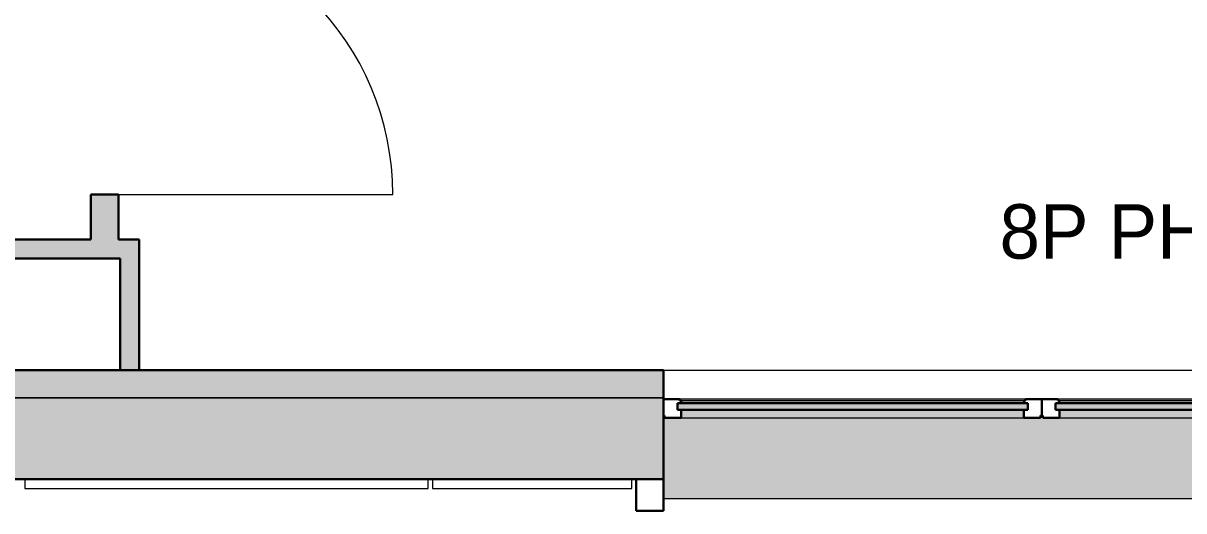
# Model space of a CAD drawing. Header units: millimetres. Extents: x 155927 to 326028, y -36033 to 97293.
# Drawn here: x 197552 to 201824, y 8852 to 10646 of the extents above; entities that cross this region are included whole.
import ezdxf

# ---------------------------------------------------------------- set-up
doc = ezdxf.new("R2010")
doc.units = ezdxf.units.MM
doc.header["$MEASUREMENT"] = 0
for name, color, linetype, lineweight in [('A-AREA-IDEN', 7, 'CONTINUOUS', 9), ('A-DOOR', 4, 'CONTINUOUS', 9), ('A-GLAZ', 7, 'CONTINUOUS', 9), ('A-GLAZ-CURT', 7, 'CONTINUOUS', 9), ('A-WALL', 7, 'CONTINUOUS', 9), ('A-WALL-PATT', 7, 'CONTINUOUS', 9), ('I-WALL', 7, 'CONTINUOUS', 9)]:
    doc.layers.add(name, color=color, linetype=linetype, lineweight=lineweight)
doc.styles.add('Century Gothic', font='GOTHIC.TTF', dxfattribs={"height": 200})

msp = doc.modelspace()

# ---------------------------------------------------------------- hatches: boundary and pattern name
at = {"layer": 'A-GLAZ'}
for points in [[(201249.6, 9223.6), (201249.6, 9247.5), (199960.1, 9247.5), (199960.1, 9223.6), (201154, 9223.6)], [(201237.8, 9257.5), (201241.6, 9257.5), (201241.6, 9262.5), (199968, 9262.5), (199968, 9257.5), (201235.8, 9257.5)], [(201235.8, 9252.6), (201237.6, 9256.2), (201237.8, 9257.5), (199970.9, 9257), (199973.6, 9253.9), (199974.3, 9252.6), (201235.4, 9252.6)], [(201234.4, 9247.5), (201234.4, 9248.6), (201154, 9247.5)], [(202641.6, 9223.6), (202641.6, 9247.5), (201352.1, 9247.5), (201352.1, 9223.6)], [(202630.8, 9257.5), (202633.6, 9257.5), (202633.6, 9262.5), (201360, 9262.5), (201360, 9257.5), (202629.8, 9257.5)], [(202367.1, 9252.6), (202627.8, 9252.6), (202629.6, 9256.2), (202629.8, 9257.5), (201362.9, 9257), (201365.6, 9253.9), (201366.3, 9252.6), (201760.5, 9252.6)], [(202367.1, 9248.6), (202626.4, 9248.6), (202627.6, 9252.6), (201366, 9251.5), (201367.3, 9248.6), (201760.5, 9248.6)], [(202692.8, 8896.6), (202692.8, 9198.3), (202688.5, 9198.3), (202688.5, 9193.6), (201305.2, 9193.6), (201305.2, 9198.3), (201296.5, 9198.3), (201296.5, 9193.6), (199913.2, 9193.6), (199913.2, 9198.3), (199908.8, 9198.3), (199908.8, 8896.6), (201154, 8896.6)], [(201235.6, 9193.6), (201235.6, 9223.6), (199974, 9223.6), (199974, 9193.6), (201154, 9193.6)], [(202627.6, 9193.6), (202627.6, 9223.6), (201366, 9223.6), (201366, 9193.6)]]:
    msp.add_hatch(color=256, dxfattribs=at).paths.add_polyline_path(points, flags=0)
h = msp.add_hatch(color=256, dxfattribs=at)
h.paths.add_polyline_path([(201364.4, 9255.8), (201361.6, 9257.5), (201362.9, 9256.4), (201364, 9255.9)], flags=0)
h.paths.add_polyline_path([(199972.4, 9255.8), (199969.6, 9257.5), (199970.9, 9256.4), (199972, 9255.9)], flags=0)
h = msp.add_hatch(color=256, dxfattribs=at)
h.paths.add_polyline_path([(201154, 9248.6), (201234.4, 9248.6), (201235.6, 9252.6), (199974, 9251.5), (199975.3, 9248.6)], flags=0)
h.paths.add_polyline_path([(199975.3, 9251.2), (199974.3, 9251.2), (201154, 9251.2)], flags=0)
h = msp.add_hatch(color=256, dxfattribs=at)
h.paths.add_polyline_path([(202692.8, 9198.3), (202692.8, 9200.4), (202688.5, 9200.4), (202688.5, 9198.3)], flags=0)
h.paths.add_polyline_path([(201296.5, 9198.3), (201305.2, 9198.7), (201305.2, 9200.4), (201296.5, 9200.4), (201296.5, 9198.7)], flags=0)
h.paths.add_polyline_path([(199908.8, 9198.3), (199913.2, 9198.3), (199913.2, 9200.4), (199908.8, 9200.4)], flags=0)
at = {"layer": 'A-WALL-PATT'}
h = msp.add_hatch(color=256, dxfattribs=at)
h.paths.add_polyline_path([(197902.8, 9850.1), (197902.8, 10015.9), (197800.8, 10015.9), (197800.8, 9850.1)], flags=0)
h.paths.add_polyline_path([(197902.8, 11025.9), (197902.8, 13607.6), (197800.8, 13607.6), (197800.8, 11025.9)], flags=0)
for points in [[(197514.5, 9780.1), (197909, 9780.1), (197909, 9850.1), (197222.8, 9850.1), (197222.8, 9780.1), (197292.8, 9780.1)], [(197979, 9369.6), (197979, 9850.1), (197909, 9850.1), (197909, 9369.6)]]:
    msp.add_hatch(color=256, dxfattribs=at).paths.add_polyline_path(points, flags=0)
h = msp.add_hatch(color=256, dxfattribs=at)
h.paths.add_polyline_path([(207033.8, 9267.6), (207033.8, 9369.6), (202692.8, 9369.6), (202692.8, 9267.6), (206916.5, 9267.6)], flags=0)
h.paths.add_polyline_path([(199908.8, 9267.6), (199908.8, 9369.6), (197242.8, 9369.6), (197242.8, 9267.6), (198727.6, 9267.6)], flags=0)
h.paths.add_polyline_path([(195088.1, 9267.6), (195608.8, 9267.6), (195608.8, 9369.6), (192942.8, 9369.6), (192942.8, 9267.6), (193875, 9267.6)], flags=0)
h.paths.add_polyline_path([(190158.8, 9267.6), (190158.8, 9369.6), (189923.2, 9369.6), (189923.2, 9267.6)], flags=0)
h = msp.add_hatch(color=256, dxfattribs=at)
h.paths.add_polyline_path([(226158.8, 8967.6), (226158.8, 9267.6), (224992.8, 9267.6), (224992.8, 8967.6), (225417.2, 8967.6)], flags=0)
h.paths.add_polyline_path([(222990.9, 8967.6), (223358.8, 8967.6), (223358.8, 9267.6), (222192.8, 9267.6), (222192.8, 8967.6)], flags=0)
h.paths.add_polyline_path([(215258.8, 8967.6), (215258.8, 9267.6), (213567.8, 9267.6), (213567.8, 8967.6)], flags=0)
h.paths.add_polyline_path([(207033.8, 8967.6), (207033.8, 9267.6), (202692.8, 9267.6), (202692.8, 8967.6), (206006.6, 8967.6)], flags=0)
h.paths.add_polyline_path([(199908.8, 8967.6), (199908.8, 9267.6), (197242.8, 9267.6), (197242.8, 8967.6), (198727.6, 8967.6)], flags=0)
h.paths.add_polyline_path([(195608.8, 8967.6), (195608.8, 9267.6), (192942.8, 9267.6), (192942.8, 8967.6), (193875, 8967.6)], flags=0)
h.paths.add_polyline_path([(190158.8, 8967.6), (190158.8, 9267.6), (187692.8, 9267.6), (187692.8, 8967.6), (189022.3, 8967.6)], flags=0)
h.paths.add_polyline_path([(184908.8, 8967.6), (184908.8, 9267.6), (183567.8, 9267.6), (183567.8, 8967.6), (184169.7, 8967.6)], flags=0)
h.paths.add_polyline_path([(179283.8, 8967.6), (179283.8, 9267.6), (177567.8, 9267.6), (177567.8, 8967.6)], flags=0)
h.paths.add_polyline_path([(165783.8, 8967.6), (165783.8, 9267.6), (164242.8, 9267.6), (164242.8, 8967.6), (164759.1, 8967.6)], flags=0)
h.paths.add_polyline_path([(162332.8, 8967.6), (162608.8, 8967.6), (162608.8, 9267.6), (161817.8, 9267.6), (161817.8, 8967.6)], flags=0)
h.paths.add_polyline_path([(157533.8, 8967.6), (157533.8, 9267.6), (156460.8, 9267.6), (156460.8, 8967.6), (157480.1, 8967.6)], flags=0)

# ---------------------------------------------------------------- linework, layer by layer
at = {"layer": 'A-DOOR'}
msp.add_line((197902.8, 10015.9), (198912.8, 10015.9), dxfattribs=at)
msp.add_arc((197902.8, 10015.9), 1010, 0, 90, dxfattribs=at)
at = {"layer": 'A-GLAZ', "lineweight": 30}
for p, q in [((199968, 9262.5), (199908.8, 9262.5)), ((201249.6, 9247.5), (199960.1, 9247.5)), ((199960.1, 9247.5), (199960.1, 9223.6)), ((199960.1, 9223.6), (199960.1, 9247.5)), ((199960.1, 9247.5), (199975.3, 9247.5)), ((199968, 9257.5), (199968, 9262.5)), ((199969.6, 9257.5), (199968, 9257.5)), ((199975.3, 9247.5), (199975.3, 9248.6)), ((201234.4, 9248.6), (201234.4, 9247.5)), ((201234.4, 9247.5), (201249.6, 9247.5)), ((201241.6, 9257.5), (201240.1, 9257.5)), ((201241.6, 9262.5), (201241.6, 9257.5)), ((201300.8, 9262.5), (201241.6, 9262.5)), ((201249.6, 9223.6), (201249.6, 9247.5)), ((201249.6, 9247.5), (201249.6, 9223.6)), ((201300.8, 9202.6), (201300.8, 9262.5)), ((201360, 9262.5), (201300.8, 9262.5)), ((201300.8, 9262.5), (201300.8, 9202.6)), ((201352.1, 9247.5), (201352.1, 9223.6)), ((202641.6, 9247.5), (201352.1, 9247.5)), ((201352.1, 9223.6), (201352.1, 9247.5)), ((201352.1, 9247.5), (201367.3, 9247.5)), ((201360, 9257.5), (201360, 9262.5)), ((201361.6, 9257.5), (201360, 9257.5)), ((201367.3, 9247.5), (201367.3, 9248.6)), ((199908.8, 9202.6), (199913.2, 9202.6)), ((199913.2, 9202.6), (199913.2, 9193.6)), ((199913.2, 9193.6), (199974, 9193.6)), ((199960.1, 9223.6), (201249.6, 9223.6)), ((199974, 9223.6), (199960.1, 9223.6)), ((199974, 9193.6), (199974, 9223.6)), ((201249.6, 9223.6), (201235.6, 9223.6)), ((201235.6, 9223.6), (201235.6, 9193.6)), ((201235.6, 9193.6), (201296.5, 9193.6)), ((201296.5, 9193.6), (201296.5, 9202.6)), ((201296.5, 9202.6), (201300.8, 9202.6)), ((201300.8, 9202.6), (201305.2, 9202.6)), ((201305.2, 9202.6), (201305.2, 9193.6)), ((201305.2, 9193.6), (201366, 9193.6)), ((201352.1, 9223.6), (202641.6, 9223.6)), ((201366, 9223.6), (201352.1, 9223.6)), ((201366, 9193.6), (201366, 9223.6)), ((199808.8, 8967.6), (199808.8, 8851.6)), ((199908.8, 8851.6), (199908.8, 8967.6)), ((199808.8, 8851.6), (199908.8, 8851.6))]:
    msp.add_line(p, q, dxfattribs=at)
at = {"layer": 'A-GLAZ'}
for p, q in [((201241.6, 9262.5), (199968, 9262.5)), ((199968, 9257.5), (199969.6, 9257.5)), ((199969.6, 9257.5), (201240.1, 9257.5)), ((199975.3, 9248.6), (201234.4, 9248.6)), ((201240.1, 9257.5), (201241.6, 9257.5)), ((202633.6, 9262.5), (201360, 9262.5)), ((201360, 9257.5), (201361.6, 9257.5)), ((201361.6, 9257.5), (202632.1, 9257.5)), ((201367.3, 9248.6), (202626.4, 9248.6)), ((199908.8, 9200.4), (199913.2, 9200.4)), ((199908.8, 9198.3), (199913.2, 9198.3)), ((199974, 9193.6), (201235.6, 9193.6)), ((201296.5, 9200.4), (201305.2, 9200.4)), ((201296.5, 9198.3), (201305.2, 9198.3)), ((201366, 9193.6), (202627.6, 9193.6)), ((199908.8, 8896.6), (202692.8, 8896.6))]:
    msp.add_line(p, q, dxfattribs=at)
at = {"layer": 'A-GLAZ', "lineweight": 30}
for centre, radius, start, end in [((199968.5, 9252.2), 5.36, 3.4261, 78.0476), ((199981.2, 9253), 7.4, 183.4261, 216.5739), ((201228.5, 9253), 7.4, 323.4261, 356.5739), ((201241.2, 9252.2), 5.36, 101.9524, 176.5739), ((201360.5, 9252.2), 5.36, 3.4261, 78.0476), ((201373.2, 9253), 7.4, 183.4261, 216.5739)]:
    msp.add_arc(centre, radius, start, end, dxfattribs=at)
at = {"layer": 'A-GLAZ'}
for points, knots in [([(199972, 9256.2), (199971.9, 9256.4), (199971.5, 9256.7), (199970.7, 9257.2), (199970, 9257.4), (199969.6, 9257.5)], [-0.4, -0.4, -0.4, -0.4, -0.3, -0.2, 0, 0, 0, 0]), ([(199973.8, 9252.6), (199973.8, 9253), (199973.7, 9253.7), (199973.3, 9254.6), (199973.1, 9255), (199973, 9255.2)], [-1, -1, -1, -1, -0.8, -0.7, -0.6, -0.6, -0.6, -0.6]), ([(201236.7, 9255.2), (201236.6, 9255), (201236.4, 9254.6), (201236, 9253.7), (201235.9, 9253), (201235.8, 9252.6)], [0.6, 0.6, 0.6, 0.6, 0.7, 0.8, 1, 1, 1, 1]), ([(201240.1, 9257.5), (201239.6, 9257.4), (201239, 9257.2), (201238.2, 9256.7), (201237.8, 9256.4), (201237.6, 9256.2)], [0, 0, 0, 0, 0.2, 0.3, 0.4, 0.4, 0.4, 0.4]), ([(201364, 9256.2), (201363.9, 9256.4), (201363.5, 9256.7), (201362.7, 9257.2), (201362, 9257.4), (201361.6, 9257.5)], [-0.4, -0.4, -0.4, -0.4, -0.3, -0.2, 0, 0, 0, 0]), ([(201365.8, 9252.6), (201365.8, 9253), (201365.7, 9253.7), (201365.3, 9254.6), (201365.1, 9255), (201365, 9255.2)], [-1, -1, -1, -1, -0.8, -0.7, -0.6, -0.6, -0.6, -0.6])]:
    msp.add_open_spline(points, degree=3, knots=knots, dxfattribs=at)
for points in [[(199975.3, 9248.6), (199975, 9249), (199974.7, 9249.4), (199974.5, 9249.8)], [(201235.1, 9249.8), (201234.9, 9249.4), (201234.7, 9249), (201234.4, 9248.6)], [(201367.3, 9248.6), (201367, 9249), (201366.7, 9249.4), (201366.5, 9249.8)]]:
    msp.add_open_spline(points, degree=3, dxfattribs=at)
at = {"layer": 'A-GLAZ-CURT', "lineweight": 20}
for p, q in [((199042.8, 8967.6), (197558.8, 8967.6)), ((197558.8, 8967.6), (197558.8, 8933.6)), ((197558.8, 8933.6), (199042.8, 8933.6)), ((199042.8, 8933.6), (199042.8, 8967.6)), ((199792.8, 8967.6), (199058.8, 8967.6)), ((199058.8, 8967.6), (199058.8, 8933.6)), ((199058.8, 8933.6), (199792.8, 8933.6)), ((199792.8, 8933.6), (199792.8, 8967.6))]:
    msp.add_line(p, q, dxfattribs=at)
at = {"layer": 'A-WALL'}
msp.add_line((199908.8, 9267.6), (197242.8, 9267.6), dxfattribs=at)
at = {"layer": 'A-WALL', "lineweight": 30}
for p, q in [((199908.8, 8967.6), (199908.8, 9267.6)), ((197242.8, 8967.6), (199908.8, 8967.6))]:
    msp.add_line(p, q, dxfattribs=at)
at = {"layer": 'I-WALL', "lineweight": 30}
for p, q in [((197800.8, 10015.9), (197800.8, 9850.1)), ((197902.8, 10015.9), (197800.8, 10015.9)), ((197902.8, 9850.1), (197902.8, 10015.9)), ((197800.8, 9850.1), (197222.8, 9850.1)), ((197909, 9850.1), (197902.8, 9850.1)), ((197979, 9850.1), (197909, 9850.1)), ((197979, 9369.6), (197979, 9850.1)), ((197292.8, 9780.1), (197909, 9780.1)), ((197909, 9780.1), (197909, 9369.6)), ((199908.8, 9369.6), (197292.8, 9369.6)), ((197909, 9369.6), (197979, 9369.6)), ((199908.8, 9267.6), (199908.8, 9369.6))]:
    msp.add_line(p, q, dxfattribs=at)
at = {"layer": 'I-WALL'}
for p, q in [((199908.8, 9369.6), (202692.8, 9369.6)), ((197242.8, 9267.6), (199908.8, 9267.6))]:
    msp.add_line(p, q, dxfattribs=at)

# ---------------------------------------------------------------- texts
at = {"layer": 'A-AREA-IDEN', "style": 'Century Gothic'}
msp.add_text('8P PHD Research', height=200, dxfattribs=at).set_placement((201145.8, 9779.7))

doc.saveas('drawing.dxf')
